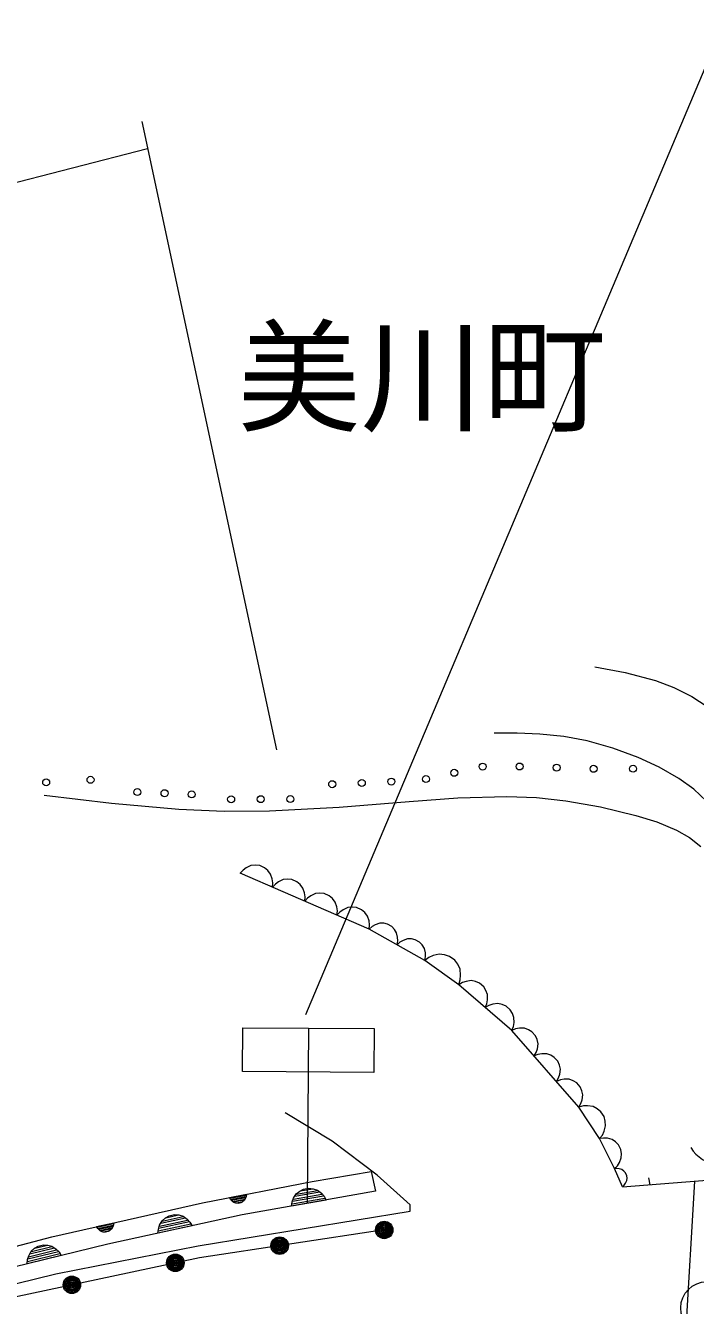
# Model space of a CAD drawing. Units: millimetres, scale not verified. Extents: x 40000 to 680000, y 20000 to 380000.
# Drawn here: x 120108 to 139224, y 283115 to 319621 of the extents above; entities that cross this region are included whole.
import ezdxf
from ezdxf.enums import TextEntityAlignment as Align

# ---------------------------------------------------------------- set-up
doc = ezdxf.new("R2010")
doc.units = ezdxf.units.MM
doc.header["$LTSCALE"] = 1000
doc.layers.add('S-BGD', color=7, linetype='Continuous', lineweight=13)
doc.styles.add('ＭＳ ゴシック', font='')
doc.styles.get('ＭＳ ゴシック').set_extended_font_data('MS Gothic')

msp = doc.modelspace()

# ---------------------------------------------------------------- linework, layer by layer
at = {"layer": 'S-BGD'}
for p, q in [((140003, 319621), (128097, 291403)), ((123421, 316881), (127270, 298961)), ((86976, 306714), (123586, 316113)), ((136351, 301334), (137223, 301166)), ((137223, 301166), (138083, 300939)), ((138083, 300939), (138611, 300739)), ((138611, 300739), (139124, 300479)), ((139124, 300479), (139555, 300196)), ((134135, 299435), (133483, 299438)), ((134783, 299412), (134135, 299435)), ((135465, 299344), (134783, 299412)), ((136138, 299215), (135465, 299344)), ((136871, 299008), (136138, 299215)), ((137587, 298743), (136871, 299008)), ((138186, 298470), (137587, 298743)), ((138752, 298145), (138186, 298470)), ((139174, 297839), (138752, 298145)), ((120637, 297669), (122555, 297438)), ((131053, 297489), (132445, 297590)), ((132445, 297590), (133842, 297631)), ((133842, 297631), (134685, 297598)), ((134685, 297598), (135527, 297506)), ((139543, 297497), (139174, 297839)), ((122555, 297438), (124477, 297267)), ((124477, 297267), (125774, 297216)), ((125774, 297216), (127073, 297225)), ((127073, 297225), (129061, 297327)), ((129061, 297327), (131053, 297489)), ((135527, 297506), (136513, 297333)), ((136513, 297333), (137525, 297093)), ((137525, 297093), (138123, 296910)), ((138123, 296910), (138687, 296675)), ((138687, 296675), (139054, 296463)), ((139054, 296463), (139381, 296206)), ((126314, 295533), (126231, 295443)), ((129915, 293847), (126231, 295443)), ((126406, 295600), (126314, 295533)), ((126539, 295662), (126406, 295600)), ((126664, 295674), (126539, 295662)), ((126788, 295661), (126664, 295674)), ((126930, 295599), (126788, 295661)), ((127024, 295518), (126930, 295599)), ((127101, 295419), (127024, 295518)), ((127147, 295279), (127101, 295419)), ((127163, 295165), (127147, 295279)), ((127152, 295044), (127163, 295165)), ((127235, 295134), (127152, 295044)), ((127327, 295201), (127235, 295134)), ((127460, 295263), (127327, 295201)), ((127586, 295275), (127460, 295263)), ((127709, 295262), (127586, 295275)), ((127852, 295200), (127709, 295262)), ((127945, 295119), (127852, 295200)), ((128022, 295020), (127945, 295119)), ((128068, 294880), (128022, 295020)), ((128085, 294766), (128068, 294880)), ((128073, 294645), (128085, 294766)), ((128156, 294735), (128073, 294645)), ((128248, 294802), (128156, 294735)), ((128381, 294864), (128248, 294802)), ((128507, 294876), (128381, 294864)), ((128630, 294863), (128507, 294876)), ((128773, 294802), (128630, 294863)), ((128866, 294720), (128773, 294802)), ((128943, 294621), (128866, 294720)), ((128989, 294481), (128943, 294621)), ((129006, 294367), (128989, 294481)), ((128994, 294246), (129006, 294367)), ((129077, 294336), (128994, 294246)), ((129169, 294403), (129077, 294336)), ((129303, 294465), (129169, 294403)), ((129428, 294477), (129303, 294465)), ((129551, 294465), (129428, 294477)), ((129694, 294403), (129551, 294465)), ((129787, 294321), (129694, 294403)), ((129864, 294222), (129787, 294321)), ((129910, 294082), (129864, 294222)), ((129927, 293968), (129910, 294082)), ((129915, 293847), (129927, 293968)), ((129998, 293921), (129915, 293847)), ((130087, 293972), (129998, 293921)), ((130214, 294016), (130087, 293972)), ((130327, 294015), (130214, 294016)), ((130437, 293992), (130327, 294015)), ((130560, 293923), (130437, 293992)), ((130636, 293841), (130560, 293923)), ((131500, 292957), (129915, 293847)), ((130697, 293745), (130636, 293841)), ((130725, 293614), (130697, 293745)), ((130729, 293510), (130725, 293614)), ((130880, 293527), (130791, 293476)), ((131006, 293571), (130880, 293527)), ((131120, 293570), (131006, 293571)), ((131229, 293547), (131120, 293570)), ((131352, 293478), (131229, 293547)), ((130708, 293402), (130729, 293510)), ((130791, 293476), (130708, 293402)), ((131429, 293396), (131352, 293478)), ((131489, 293299), (131429, 293396)), ((131517, 293169), (131489, 293299)), ((131521, 293065), (131517, 293169)), ((131500, 292957), (131521, 293065)), ((131619, 293041), (131500, 292957)), ((132471, 292261), (131500, 292957)), ((131743, 293096), (131619, 293041)), ((131914, 293134), (131743, 293096)), ((132062, 293116), (131914, 293134)), ((132203, 293071), (132062, 293116)), ((132353, 292963), (132203, 293071)), ((132441, 292844), (132353, 292963)), ((132506, 292710), (132441, 292844)), ((132524, 292535), (132506, 292710)), ((132514, 292398), (132524, 292535)), ((132471, 292261), (132514, 292398)), ((132576, 292322), (132471, 292261)), ((133984, 290957), (132471, 292261)), ((132683, 292358), (132576, 292322)), ((132828, 292378), (132683, 292358)), ((132951, 292351), (132828, 292378)), ((133064, 292303), (132951, 292351)), ((133181, 292202), (133064, 292303)), ((133246, 292097), (133181, 292202)), ((133290, 291980), (133246, 292097)), ((133227, 291609), (133274, 291720)), ((133274, 291720), (133292, 291833)), ((133292, 291833), (133290, 291980)), ((133439, 291706), (133332, 291670)), ((133585, 291726), (133439, 291706)), ((133707, 291699), (133585, 291726)), ((133820, 291651), (133707, 291699)), ((133332, 291670), (133227, 291609)), ((133938, 291550), (133820, 291651)), ((134002, 291445), (133938, 291550)), ((134046, 291328), (134002, 291445)), ((134048, 291181), (134046, 291328)), ((126298, 289787), (126307, 291037)), ((126307, 291037), (130057, 291011)), ((128182, 291024), (128147, 286037)), ((130057, 291011), (130048, 289761)), ((133984, 290957), (134030, 291069)), ((134093, 291001), (133984, 290957)), ((135898, 288773), (133984, 290957)), ((134030, 291069), (134048, 291181)), ((134201, 291022), (134093, 291001)), ((134343, 291021), (134201, 291022)), ((134457, 290979), (134343, 291021)), ((134559, 290918), (134457, 290979)), ((134658, 290805), (134559, 290918)), ((134706, 290695), (134658, 290805)), ((134732, 290577), (134706, 290695)), ((134622, 290229), (134682, 290330)), ((134731, 290273), (134622, 290229)), ((134682, 290330), (134714, 290436)), ((134714, 290436), (134732, 290577)), ((134839, 290294), (134731, 290273)), ((134981, 290293), (134839, 290294)), ((135095, 290251), (134981, 290293)), ((135197, 290190), (135095, 290251)), ((135296, 290077), (135197, 290190)), ((135344, 289967), (135296, 290077)), ((135370, 289849), (135344, 289967)), ((130048, 289761), (126298, 289787)), ((135260, 289501), (135320, 289602)), ((135369, 289545), (135260, 289501)), ((135320, 289602), (135353, 289708)), ((135353, 289708), (135370, 289849)), ((135477, 289566), (135369, 289545)), ((135619, 289565), (135477, 289566)), ((135733, 289523), (135619, 289565)), ((135836, 289462), (135733, 289523)), ((135934, 289349), (135836, 289462)), ((135982, 289239), (135934, 289349)), ((136009, 289121), (135982, 289239)), ((135898, 288773), (135958, 288874)), ((136025, 288805), (135898, 288773)), ((136486, 287873), (135898, 288773)), ((135958, 288874), (135991, 288980)), ((135991, 288980), (136009, 289121)), ((136147, 288810), (136025, 288805)), ((136303, 288787), (136147, 288810)), ((136422, 288723), (136303, 288787)), ((128854, 287797), (127515, 288607)), ((136525, 288640), (136422, 288723)), ((136616, 288500), (136525, 288640)), ((136651, 288372), (136616, 288500)), ((136568, 287974), (136620, 288086)), ((136620, 288086), (136662, 288238)), ((136662, 288238), (136651, 288372)), ((130141, 286830), (128854, 287797)), ((136486, 287873), (136568, 287974)), ((136602, 287888), (136486, 287873)), ((136917, 287018), (136486, 287873)), ((136710, 287881), (136602, 287888)), ((136846, 287845), (136710, 287881)), ((136945, 287777), (136846, 287845)), ((137027, 287692), (136945, 287777)), ((137094, 287560), (137027, 287692)), ((137056, 287192), (137109, 287323)), ((137113, 287443), (137094, 287560)), ((137109, 287323), (137113, 287443)), ((136917, 287018), (136999, 287099)), ((136985, 287023), (136917, 287018)), ((137143, 286500), (136917, 287018)), ((137049, 287015), (136985, 287023)), ((136999, 287099), (137056, 287192)), ((137128, 286990), (137049, 287015)), ((137184, 286946), (137128, 286990)), ((137230, 286894), (137184, 286946)), ((125159, 286043), (128286, 286646)), ((128286, 286646), (129973, 286931)), ((129973, 286931), (130091, 286369)), ((131087, 285983), (130141, 286830)), ((137143, 286500), (140577, 286764)), ((137194, 286545), (137231, 286598)), ((137265, 286814), (137230, 286894)), ((137231, 286598), (137266, 286674)), ((137272, 286744), (137265, 286814)), ((137266, 286674), (137272, 286744)), ((137929, 286557), (137895, 286754)), ((138715, 278431), (139209, 286659)), ((125923, 286190), (126414, 286285)), ((126408, 286252), (125942, 286162)), ((125960, 286134), (126402, 286219)), ((130091, 286369), (126291, 285698)), ((126406, 286225), (126387, 286172)), ((126414, 286285), (126406, 286225)), ((128612, 286235), (127726, 286078)), ((127752, 286146), (128562, 286289)), ((127757, 286173), (127834, 286298)), ((128507, 286343), (127790, 286217)), ((127834, 286298), (127932, 286376)), ((127839, 286289), (128434, 286394)), ((127932, 286376), (128041, 286434)), ((128308, 286435), (127941, 286370)), ((128041, 286434), (128194, 286460)), ((128194, 286460), (128316, 286444)), ((128316, 286444), (128435, 286404)), ((128435, 286404), (128550, 286313)), ((128550, 286313), (128626, 286227)), ((128626, 286227), (128683, 286120)), ((137143, 286500), (137194, 286545)), ((120858, 285073), (125159, 286043)), ((125953, 286137), (125923, 286190)), ((125991, 286095), (125953, 286137)), ((126389, 286185), (125985, 286107)), ((126050, 286051), (125991, 286095)), ((126013, 286080), (126371, 286149)), ((126347, 286113), (126050, 286056)), ((126109, 286031), (126050, 286051)), ((126171, 286024), (126109, 286031)), ((126114, 286036), (126296, 286071)), ((126247, 286039), (126171, 286024)), ((126301, 286068), (126247, 286039)), ((126349, 286108), (126301, 286068)), ((126387, 286172), (126349, 286108)), ((128683, 286120), (127698, 285946)), ((127698, 285946), (127718, 286067)), ((127712, 286012), (128648, 286178)), ((127718, 286067), (127757, 286173)), ((131087, 285799), (131087, 285983)), ((126291, 285698), (122451, 284862)), ((124784, 285498), (123905, 285306)), ((123928, 285375), (124732, 285550)), ((123933, 285402), (124004, 285530)), ((124675, 285602), (123964, 285447)), ((124004, 285530), (124099, 285612)), ((124009, 285521), (124600, 285649)), ((124099, 285612), (124206, 285674)), ((124472, 285686), (124108, 285606)), ((124206, 285674), (124357, 285707)), ((124357, 285707), (124480, 285695)), ((124480, 285695), (124600, 285660)), ((124600, 285660), (124719, 285573)), ((124719, 285573), (124799, 285491)), ((124799, 285491), (124860, 285386)), ((125032, 284815), (131087, 285799)), ((122134, 285361), (122622, 285471)), ((122165, 285309), (122134, 285361)), ((122616, 285438), (122153, 285333)), ((122205, 285268), (122165, 285309)), ((122172, 285305), (122611, 285404)), ((122600, 285370), (122198, 285279)), ((122264, 285225), (122205, 285268)), ((122227, 285254), (122582, 285334)), ((122325, 285208), (122264, 285225)), ((122560, 285297), (122265, 285230)), ((122386, 285202), (122325, 285208)), ((122329, 285213), (122510, 285254)), ((122462, 285220), (122386, 285202)), ((122515, 285251), (122462, 285220)), ((122562, 285292), (122515, 285251)), ((122597, 285356), (122562, 285292)), ((122615, 285410), (122597, 285356)), ((122622, 285471), (122615, 285410)), ((124860, 285386), (123883, 285173)), ((123883, 285173), (123897, 285294)), ((123894, 285240), (124822, 285442)), ((123897, 285294), (123933, 285402)), ((130343, 285267), (125071, 284475)), ((114274, 283336), (120858, 285073)), ((122451, 284862), (118828, 283976)), ((120272, 284650), (120860, 284794)), ((120360, 284744), (120465, 284808)), ((120731, 284827), (120369, 284738)), ((120465, 284808), (120615, 284845)), ((120615, 284845), (120739, 284837)), ((120739, 284837), (120860, 284804)), ((120860, 284804), (120980, 284721)), ((120975, 284019), (125032, 284815)), ((125071, 284475), (118891, 283162)), ((121126, 284537), (120154, 284300)), ((120154, 284300), (120166, 284421)), ((120164, 284367), (121086, 284592)), ((120166, 284421), (120198, 284530)), ((121047, 284647), (120173, 284433)), ((120195, 284503), (120994, 284698)), ((120198, 284530), (120267, 284660)), ((120935, 284748), (120228, 284576)), ((120267, 284660), (120360, 284744)), ((120980, 284721), (121062, 284640)), ((121062, 284640), (121126, 284537)), ((118826, 283490), (120975, 284019))]:
    msp.add_line(p, q, dxfattribs=at)
for centre, radius in [((132341, 298307), 99.5), ((133150, 298485), 99.5), ((134205, 298487), 99.5), ((135261, 298454), 99.5), ((136317, 298421), 99.5), ((137443, 298424), 99.5), ((120695, 298034), 99.5), ((121961, 298107), 99.5), ((128858, 297982), 99.5), ((129703, 298019), 99.5), ((130547, 298056), 99.5), ((131532, 298129), 99.5), ((123299, 297758), 99.5), ((124073, 297725), 99.5), ((124848, 297691), 99.5), ((125974, 297553), 99.5), ((126818, 297555), 99.5), ((127663, 297557), 99.5), ((130343, 285267), 249), ((130343, 285267), 220), ((130343, 285267), 191), ((130343, 285267), 161), ((130343, 285267), 132), ((130343, 285267), 97.5), ((130343, 285267), 67.5), ((130343, 285267), 38.7), ((130343, 285267), 7.5), ((127358, 284819), 249), ((127358, 284819), 220), ((127358, 284819), 191), ((127358, 284819), 161), ((127358, 284819), 132), ((127358, 284819), 97.5), ((127358, 284819), 67.5), ((127358, 284819), 38.7), ((127358, 284819), 7.5), ((124381, 284329), 249), ((124381, 284329), 220), ((124381, 284329), 191), ((124381, 284329), 161), ((124381, 284329), 132), ((124381, 284329), 97.5), ((124381, 284329), 67.5), ((124381, 284329), 38.7), ((124381, 284329), 7.5), ((121429, 283702), 249), ((121429, 283702), 220), ((121429, 283702), 191), ((121429, 283702), 161), ((121429, 283702), 132), ((121429, 283702), 97.5), ((121429, 283702), 67.5), ((121429, 283702), 38.7), ((121429, 283702), 7.5), ((139552, 283045), 746)]:
    msp.add_circle(centre, radius, dxfattribs=at)
msp.add_arc((139947, 288125), 994, 210.8574, 319.8788, dxfattribs=at)

# ---------------------------------------------------------------- texts
at = {"layer": 'S-BGD', "style": 'ＭＳ ゴシック'}
msp.add_text('美川町', height=2566, dxfattribs=at).set_placement((126168, 307550), align=Align.BOTTOM_LEFT)

doc.saveas('drawing.dxf')
